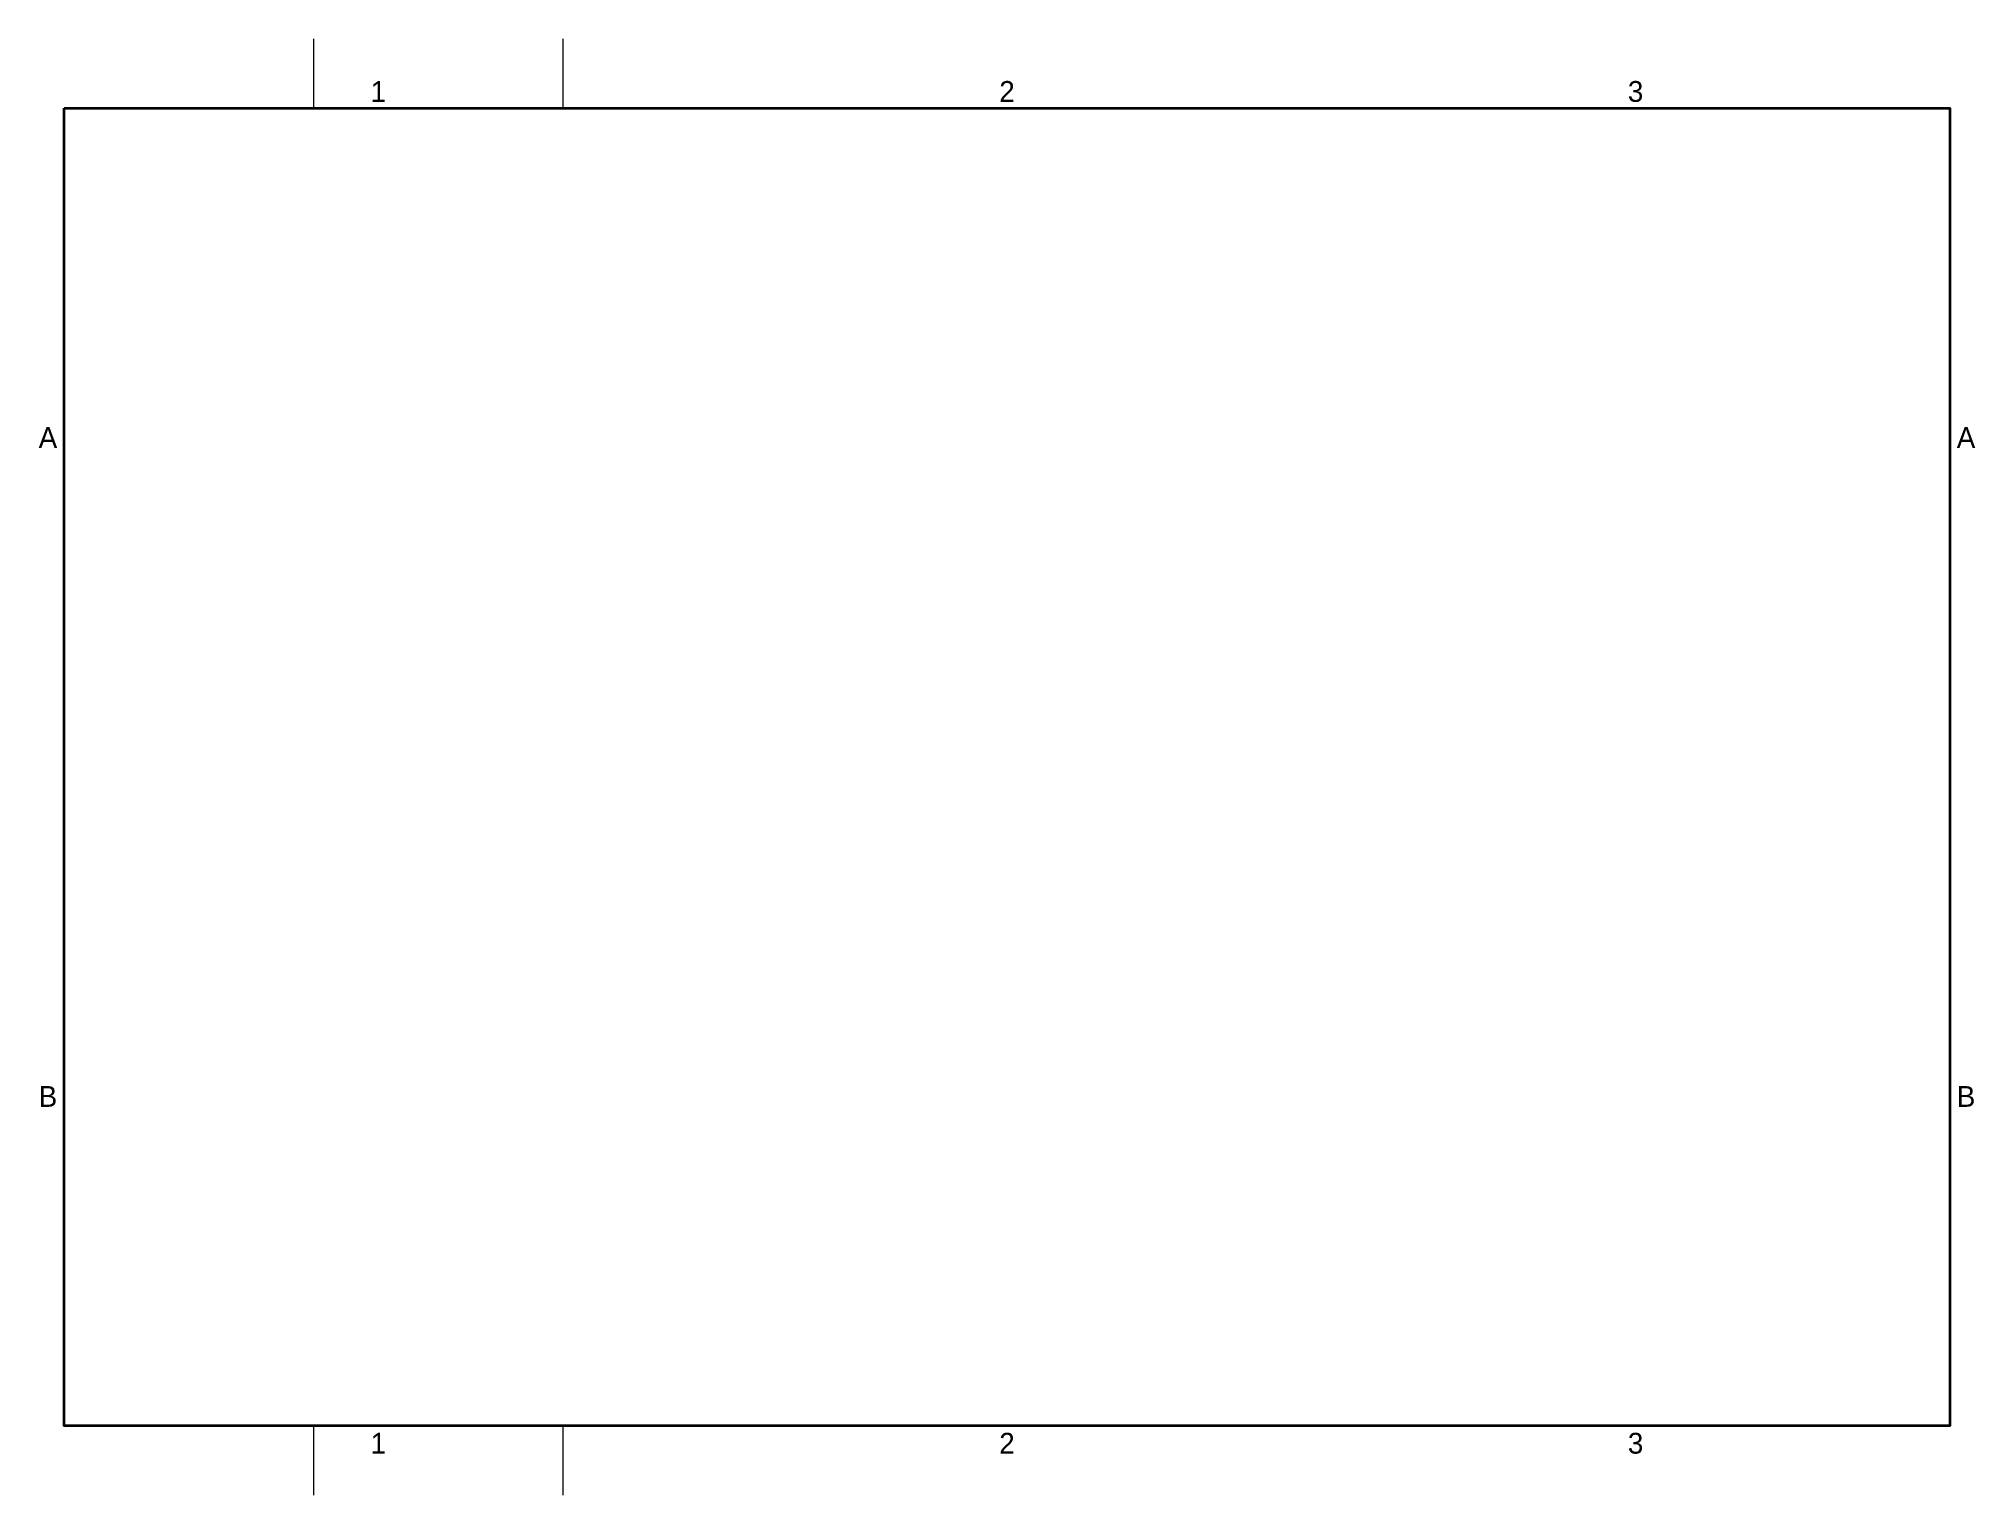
# Model space of a CAD drawing. Header units: millimetres. Extents: x 11 to 291, y 0 to 210.
import ezdxf
from ezdxf.enums import TextEntityAlignment as Align

# ---------------------------------------------------------------- set-up
doc = ezdxf.new("R2010")
doc.units = ezdxf.units.MM
doc.linetypes.add('ACAD_ISO02W100', pattern=[15, 12, -3])
doc.layers.add('ramka tabliczka', color=178, linetype='Continuous', lineweight=35, true_color=0x000000)
doc.styles.add('textstyle3', font='')
doc.styles.get('textstyle3').set_extended_font_data('Fira Sans Compressed')

msp = doc.modelspace()

# ---------------------------------------------------------------- linework, layer by layer
at = {"layer": 'ramka tabliczka', "linetype": 'ACAD_ISO02W100', "lineweight": 18}
for p, q in [((51, 200), (51, 210)), ((87, 200), (87, 210)), ((51, 0), (51, 10)), ((87, 0), (87, 10))]:
    msp.add_line(p, q, dxfattribs=at)
at = {"layer": 'ramka tabliczka', "flags": 128}
msp.add_lwpolyline([(15, 200), (287, 200), (287, 10), (15, 10)], close=True, dxfattribs=at)

# ---------------------------------------------------------------- texts
at = {"layer": 'ramka tabliczka', "style": 'textstyle3'}
for s, p in [('2', (151, 200)), ('3', (241.67, 200)), ('1', (60.33, 200))]:
    msp.add_text(s, height=3, dxfattribs=at).set_placement(p, align=Align.BOTTOM_CENTER)
for s, p in [('A', (14, 152.5)), ('B', (14, 57.5))]:
    msp.add_text(s, height=3, dxfattribs=at).set_placement(p, align=Align.MIDDLE_RIGHT)
for s, p in [('A', (288, 152.5)), ('B', (288, 57.5))]:
    msp.add_text(s, height=3, dxfattribs=at).set_placement(p, align=Align.MIDDLE_LEFT)
for s, p in [('1', (60.33, 9)), ('2', (151, 9)), ('3', (241.67, 9))]:
    msp.add_text(s, height=3, dxfattribs=at).set_placement(p, align=Align.TOP_CENTER)

doc.saveas('drawing.dxf')
